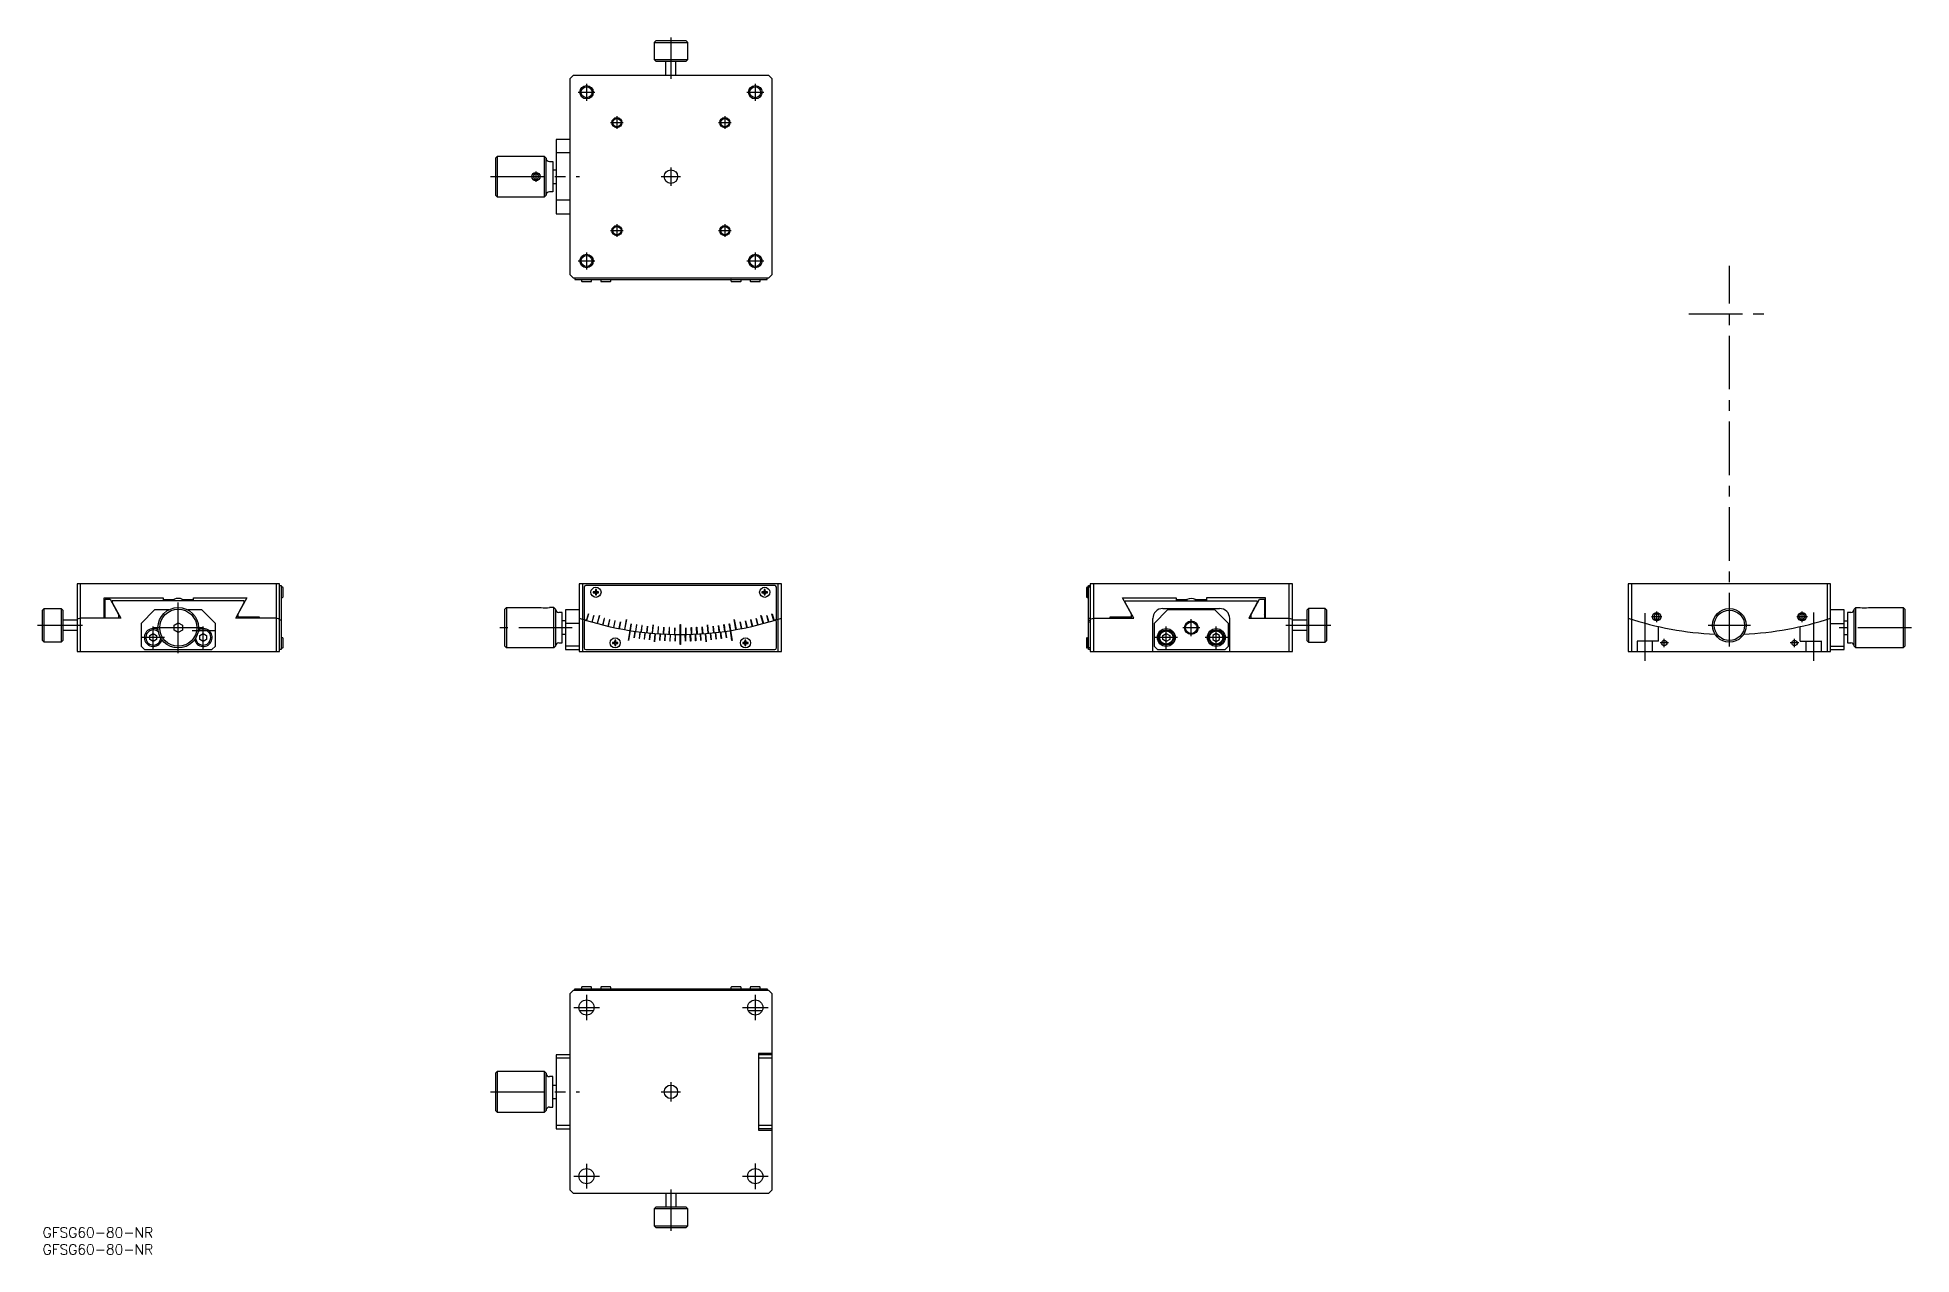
# Model space of a CAD drawing. Extents: x -2 to 554, y -8 to 353.
import ezdxf

# ---------------------------------------------------------------- set-up
doc = ezdxf.new("R2010")
doc.units = 0
doc.header["$LTSCALE"] = 0.5
doc.linetypes.add('CENTER', pattern=[50.8, 31.75, -6.35, 6.35, -6.35])
doc.linetypes.add('DASHED', pattern=[19.05, 12.7, -6.35])
for name, color, linetype in [('MSM_CENTER', 1, 'CENTER'), ('MSM_CONTINUOUS', 7, 'CONTINUOUS'), ('MSM_DASHED', 4, 'DASHED'), ('MSM_NARROW', 5, 'CONTINUOUS'), ('MSM_PART_NUMBER', 7, 'CONTINUOUS')]:
    doc.layers.add(name, color=color, linetype=linetype)
doc.styles.get("Standard").update_dxf_attribs({"font": 'txt.shx', "height": 3, "bigfont": 'bigfont.shx'})

# ---------------------------------------------------------------- blocks, each defined once
blk = doc.blocks.new('*U51')
at = {"layer": 'MSM_PART_NUMBER'}
blk.add_text('GFSG60-80-NR', height=3, dxfattribs=at).set_placement((0, -3))
blk = doc.blocks.new('*U52')
at = {"layer": 'MSM_PART_NUMBER'}
blk.add_text('GFSG60-80-NR', height=3, dxfattribs=at).set_placement((0, -8))

msp = doc.modelspace()

# ---------------------------------------------------------------- linework, layer by layer
at = {"layer": 'MSM_CENTER'}
for p, q in [((186.21, 352.61), (186.21, 340.37)), ((161.21, 338.89), (161.21, 333.89)), ((211.21, 338.89), (211.21, 333.89)), ((158.71, 336.39), (163.71, 336.39)), ((208.71, 336.39), (213.71, 336.39)), ((170.21, 329.27), (170.21, 325.52)), ((202.21, 329.27), (202.21, 325.52)), ((168.34, 327.39), (172.09, 327.39)), ((200.34, 327.39), (204.09, 327.39)), ((132.74, 311.39), (159.16, 311.39)), ((146.21, 312.89), (146.21, 309.89)), ((183.35, 311.39), (189.07, 311.39)), ((186.21, 314.12), (186.21, 308.67)), ((168.34, 295.39), (172.09, 295.39)), ((170.21, 297.27), (170.21, 293.52)), ((200.34, 295.39), (204.09, 295.39)), ((202.21, 297.27), (202.21, 293.52)), ((161.21, 288.89), (161.21, 283.89)), ((211.21, 288.89), (211.21, 283.89)), ((158.71, 286.39), (163.71, 286.39)), ((208.71, 286.39), (213.71, 286.39)), ((499.91, 172.17), (499.91, 284.97)), ((487.91, 270.72), (511.91, 270.72)), ((40.2, 170.22), (40.2, 185.22)), ((11.86, 178.42), (-1.52, 178.42)), ((32.8, 171.51), (32.8, 178.13)), ((47.6, 171.51), (47.6, 178.13)), ((333.03, 171.51), (333.03, 178.13)), ((340.43, 175.22), (340.43, 180.22)), ((347.83, 171.51), (347.83, 178.13)), ((381.82, 178.42), (368.44, 178.42)), ((474.91, 167.93), (474.91, 182.06)), ((479.93, 180.97), (476.8, 180.97)), ((478.36, 179.41), (478.36, 182.53)), ((506.16, 178.42), (493.66, 178.42)), ((523.02, 180.97), (519.9, 180.97)), ((521.46, 179.41), (521.46, 182.53)), ((524.91, 167.93), (524.91, 182.25)), ((36.11, 174.82), (29.49, 174.82)), ((47.7, 177.72), (32.7, 177.72)), ((50.91, 176.82), (44.29, 176.82)), ((156.97, 177.72), (135.52, 177.72)), ((336.34, 174.82), (329.72, 174.82)), ((342.93, 177.72), (337.93, 177.72)), ((351.14, 174.82), (344.52, 174.82)), ((481.86, 173.22), (479.36, 173.22)), ((480.61, 171.97), (480.61, 174.47)), ((520.46, 173.22), (517.96, 173.22)), ((519.21, 171.97), (519.21, 174.47)), ((553.89, 177.72), (532.44, 177.72)), ((161.21, 68.99), (161.21, 61.41)), ((211.21, 68.99), (211.21, 61.41)), ((157.42, 65.2), (165, 65.2)), ((207.42, 65.2), (215, 65.2)), ((132.74, 40.2), (159.16, 40.2)), ((183.35, 40.2), (189.07, 40.2)), ((186.21, 43.06), (186.21, 37.34)), ((161.21, 18.85), (161.21, 11.55)), ((211.21, 18.99), (211.21, 11.41)), ((157.42, 15.2), (165, 15.2)), ((186.21, 11.22), (186.21, -1.02)), ((207.42, 15.2), (215, 15.2))]:
    msp.add_line(p, q, dxfattribs=at)
at = {"layer": 'MSM_CONTINUOUS'}
for p, q in [((181.71, 351.59), (181.21, 351.09)), ((181.21, 351.09), (181.21, 346.09)), ((181.21, 351.09), (191.21, 351.09)), ((190.71, 351.59), (181.71, 351.59)), ((191.21, 351.09), (190.71, 351.59)), ((191.21, 346.09), (191.21, 351.09)), ((181.21, 346.09), (181.71, 345.59)), ((181.21, 346.09), (191.21, 346.09)), ((181.71, 345.59), (190.71, 345.59)), ((184.71, 341.39), (184.71, 345.59)), ((187.71, 341.39), (187.71, 345.59)), ((190.71, 345.59), (191.21, 346.09)), ((157.21, 341.39), (156.21, 340.39)), ((156.21, 340.39), (156.21, 282.39)), ((215.21, 341.39), (157.21, 341.39)), ((216.21, 340.39), (215.21, 341.39)), ((216.21, 282.39), (216.21, 340.39)), ((156.21, 322.39), (152.21, 322.39)), ((152.21, 322.39), (152.21, 300.39)), ((134.71, 317.39), (134.21, 316.89)), ((134.21, 316.89), (134.21, 305.89)), ((148.71, 317.39), (134.71, 317.39)), ((134.71, 317.39), (134.71, 305.39)), ((149.21, 316.89), (148.71, 317.39)), ((148.71, 305.39), (148.71, 317.39)), ((149.21, 305.89), (149.21, 316.89)), ((156.21, 318.39), (152.21, 318.39)), ((145.78, 312.14), (145.35, 311.39)), ((145.35, 311.39), (145.78, 310.64)), ((146.64, 312.14), (145.78, 312.14)), ((147.08, 311.39), (146.64, 312.14)), ((146.64, 310.64), (147.08, 311.39)), ((150.21, 315.89), (151.21, 315.89)), ((151.21, 315.89), (151.21, 306.89)), ((151.21, 313.39), (152.21, 313.39)), ((134.21, 305.89), (134.71, 305.39)), ((145.78, 310.64), (146.64, 310.64)), ((148.71, 305.39), (149.21, 305.89)), ((151.21, 306.89), (150.21, 306.89)), ((151.21, 309.39), (152.21, 309.39)), ((134.71, 305.39), (148.71, 305.39)), ((156.21, 304.39), (152.21, 304.39)), ((152.21, 300.39), (156.21, 300.39)), ((156.21, 282.39), (157.21, 281.39)), ((157.21, 281.39), (215.21, 281.39)), ((157.71, 281.39), (157.71, 280.89)), ((157.71, 280.89), (214.71, 280.89)), ((159.71, 280.88), (159.71, 280.49)), ((159.91, 280.29), (162.51, 280.29)), ((162.71, 280.49), (162.71, 280.88)), ((165.41, 280.88), (165.41, 280.49)), ((165.61, 280.29), (168.21, 280.29)), ((168.41, 280.49), (168.41, 280.88)), ((204.01, 280.88), (204.01, 280.49)), ((204.21, 280.29), (206.81, 280.29)), ((207.01, 280.49), (207.01, 280.88)), ((209.71, 280.88), (209.71, 280.49)), ((209.91, 280.29), (212.51, 280.29)), ((212.71, 280.49), (212.71, 280.88)), ((214.71, 280.89), (214.71, 281.39)), ((215.21, 281.39), (216.21, 282.39)), ((70.2, 190.72), (10.2, 190.72)), ((10.2, 190.72), (10.2, 170.72)), ((11.2, 170.72), (11.2, 190.72)), ((69.2, 190.72), (69.2, 170.72)), ((70.2, 170.72), (70.2, 190.72)), ((70.2, 190.22), (70.7, 190.22)), ((70.7, 190.22), (70.7, 171.22)), ((71.1, 189.72), (70.71, 189.72)), ((71.3, 186.92), (71.3, 189.52)), ((219, 190.72), (159, 190.72)), ((159, 190.72), (159, 170.72)), ((160, 190.72), (160, 170.72)), ((160.5, 189.72), (160.5, 180.46)), ((217, 190.22), (161, 190.22)), ((164.14, 189.02), (163.85, 189.02)), ((163.85, 189.02), (163.85, 188.7)), ((164.14, 188.7), (164.14, 189.02)), ((214.14, 189.02), (213.85, 189.02)), ((213.85, 189.02), (213.85, 188.7)), ((214.14, 188.7), (214.14, 189.02)), ((217.5, 180.46), (217.5, 189.72)), ((218, 170.72), (218, 190.72)), ((219, 170.72), (219, 190.72)), ((309.33, 189.52), (309.33, 186.92)), ((309.92, 189.72), (309.53, 189.72)), ((309.53, 189.72), (309.53, 186.72)), ((309.92, 186.72), (309.92, 189.72)), ((309.93, 171.22), (309.93, 190.22)), ((309.93, 190.22), (310.43, 190.22)), ((310.43, 189.72), (309.93, 189.72)), ((370.43, 190.72), (310.43, 190.72)), ((310.43, 190.72), (310.43, 170.72)), ((311.43, 190.72), (311.43, 170.72)), ((369.43, 170.72), (369.43, 190.72)), ((370.43, 170.72), (370.43, 190.72)), ((529.91, 190.72), (469.91, 190.72)), ((469.91, 190.72), (469.91, 170.72)), ((470.91, 190.72), (470.91, 170.72)), ((528.91, 190.72), (528.91, 170.72)), ((529.91, 170.72), (529.91, 190.72)), ((0, 182.92), (0.5, 183.42)), ((0.5, 183.42), (5.5, 183.42)), ((0.5, 173.42), (0.5, 183.42)), ((5.5, 183.42), (6, 182.92)), ((5.5, 183.42), (5.5, 173.42)), ((18.2, 180.58), (18.2, 186.56)), ((18.2, 186.56), (35.7, 186.56)), ((18.5, 180.58), (18.5, 186.17)), ((18.5, 186.17), (20, 186.17)), ((20, 186.17), (22.5, 181.6)), ((59.75, 185.71), (20.65, 185.71)), ((20.65, 185.71), (20.65, 184.98)), ((20.65, 185.16), (23.15, 180.58)), ((35.7, 186.56), (35.7, 185.71)), ((35.7, 186.13), (38.9, 186.13)), ((38.9, 186.13), (38.9, 185.71)), ((41.5, 185.71), (41.5, 186.13)), ((41.5, 186.13), (44.7, 186.13)), ((44.7, 185.71), (44.7, 186.56)), ((44.7, 186.56), (60.55, 186.56)), ((57.25, 180.58), (59.75, 185.16)), ((60.55, 186.56), (57.9, 181.7)), ((59.75, 185.16), (59.75, 185.71)), ((70.71, 186.72), (71.1, 186.72)), ((137, 183.22), (137.5, 183.72)), ((137.5, 183.72), (147.76, 183.72)), ((137.5, 183.72), (137.5, 171.72)), ((151.5, 183.72), (150.25, 183.72)), ((151.5, 171.72), (151.5, 183.72)), ((151.5, 183.72), (152, 183.22)), ((163.52, 188.36), (163.19, 188.36)), ((163.19, 188.36), (163.19, 188.08)), ((163.19, 188.08), (163.52, 188.08)), ((163.85, 187.74), (163.85, 187.42)), ((163.85, 187.42), (164.14, 187.42)), ((164.14, 187.42), (164.14, 187.74)), ((164.8, 188.36), (164.47, 188.36)), ((164.47, 188.08), (164.8, 188.08)), ((164.8, 188.08), (164.8, 188.36)), ((213.52, 188.36), (213.19, 188.36)), ((213.19, 188.36), (213.19, 188.08)), ((213.19, 188.08), (213.52, 188.08)), ((213.85, 187.74), (213.85, 187.42)), ((213.85, 187.42), (214.14, 187.42)), ((214.14, 187.42), (214.14, 187.74)), ((214.8, 188.36), (214.47, 188.36)), ((214.47, 188.08), (214.8, 188.08)), ((214.8, 188.08), (214.8, 188.36)), ((309.53, 186.72), (309.92, 186.72)), ((322.73, 181.7), (320.08, 186.56)), ((320.08, 186.56), (335.93, 186.56)), ((320.88, 185.09), (320.88, 185.71)), ((320.88, 185.71), (359.98, 185.71)), ((323.38, 180.58), (320.88, 185.16)), ((332.03, 183.42), (348.83, 183.42)), ((335.93, 186.56), (335.93, 185.71)), ((335.93, 186.13), (339.13, 186.13)), ((339.13, 186.13), (339.13, 185.71)), ((341.73, 185.71), (341.73, 186.13)), ((341.73, 186.13), (344.93, 186.13)), ((362.43, 186.56), (344.93, 186.56)), ((344.93, 186.56), (344.93, 185.71)), ((359.98, 185.16), (357.48, 180.58)), ((358.13, 181.6), (360.63, 186.17)), ((359.98, 185.71), (359.98, 184.98)), ((360.63, 186.17), (362.13, 186.17)), ((362.13, 186.17), (362.13, 180.58)), ((362.43, 180.58), (362.43, 186.56)), ((375.13, 183.42), (374.63, 182.92)), ((380.13, 183.42), (375.13, 183.42)), ((375.13, 183.42), (375.13, 173.42)), ((380.63, 182.92), (380.13, 183.42)), ((380.13, 173.42), (380.13, 183.42)), ((536.91, 183.22), (537.41, 183.72)), ((537.41, 183.72), (538.66, 183.72)), ((537.41, 171.72), (537.41, 183.72)), ((541.14, 183.72), (551.41, 183.72)), ((551.41, 183.72), (551.91, 183.22)), ((551.41, 183.72), (551.41, 171.72)), ((0, 173.92), (0, 182.92)), ((6, 182.92), (6, 173.92)), ((10.2, 179.92), (6, 179.92)), ((11.2, 180.58), (10.2, 180.25)), ((23.15, 180.58), (11.2, 180.58)), ((22.5, 181.6), (22.5, 180.58)), ((33.2, 183.02), (29.2, 179.02)), ((29.2, 179.02), (29.2, 172.22)), ((37.39, 183.02), (33.2, 183.02)), ((38.95, 178.44), (40.2, 179.16)), ((38.95, 177), (38.95, 178.44)), ((40.2, 179.16), (41.45, 178.44)), ((41.45, 178.44), (41.45, 177)), ((47.2, 183.02), (43.01, 183.02)), ((51.2, 179.02), (47.2, 183.02)), ((51.2, 172.22), (51.2, 179.02)), ((69.2, 180.58), (57.25, 180.58)), ((57.9, 181.7), (57.9, 180.58)), ((57.9, 180.9), (64.2, 180.9)), ((64.2, 180.9), (64.2, 180.58)), ((70.2, 180.25), (69.2, 180.58)), ((70.7, 179.92), (70.2, 179.92)), ((137, 172.22), (137, 183.22)), ((152, 183.22), (152, 172.22)), ((154, 182.22), (153, 182.22)), ((154, 173.22), (154, 182.22)), ((155, 179.72), (154, 179.72)), ((159, 183.02), (155, 183.02)), ((155, 183.02), (155, 171.22)), ((159, 179.02), (155, 179.02)), ((160.5, 179.42), (160.5, 171.72)), ((217.5, 171.72), (217.5, 179.42)), ((310.43, 180.46), (309.93, 180.46)), ((309.93, 179.99), (310.43, 179.99)), ((309.93, 179.92), (310.43, 179.92)), ((309.93, 179.42), (310.43, 179.42)), ((310.43, 180.25), (311.43, 180.58)), ((311.43, 180.58), (323.38, 180.58)), ((316.43, 180.58), (316.43, 180.9)), ((316.43, 180.9), (322.73, 180.9)), ((322.73, 180.58), (322.73, 181.7)), ((329.03, 170.72), (329.03, 180.42)), ((333.43, 183.02), (329.43, 179.02)), ((329.43, 179.02), (329.43, 172.22)), ((347.43, 183.02), (333.43, 183.02)), ((351.43, 179.02), (347.43, 183.02)), ((351.43, 172.22), (351.43, 179.02)), ((351.83, 170.72), (351.83, 180.42)), ((357.48, 180.58), (369.43, 180.58)), ((358.13, 180.58), (358.13, 181.6)), ((362.13, 181.67), (362.43, 182.19)), ((369.43, 180.58), (370.43, 180.25)), ((374.63, 179.92), (370.43, 179.92)), ((374.63, 182.92), (374.63, 173.92)), ((380.63, 173.92), (380.63, 182.92)), ((477.93, 181.72), (477.5, 180.97)), ((477.5, 180.97), (477.93, 180.22)), ((478.8, 181.72), (477.93, 181.72)), ((477.93, 180.22), (478.8, 180.22)), ((479.23, 180.97), (478.8, 181.72)), ((478.8, 180.22), (479.23, 180.97)), ((521.02, 181.72), (520.59, 180.97)), ((520.59, 180.97), (521.02, 180.22)), ((521.89, 181.72), (521.02, 181.72)), ((521.02, 180.22), (521.89, 180.22)), ((522.32, 180.97), (521.89, 181.72)), ((521.89, 180.22), (522.32, 180.97)), ((533.91, 183.02), (529.91, 183.02)), ((529.91, 179.02), (533.91, 179.02)), ((533.91, 171.22), (533.91, 183.02)), ((533.91, 179.72), (534.91, 179.72)), ((535.91, 182.22), (534.91, 182.22)), ((534.91, 182.22), (534.91, 173.22)), ((536.91, 172.22), (536.91, 183.22)), ((551.91, 183.22), (551.91, 172.22)), ((0.5, 173.42), (0, 173.92)), ((5.5, 173.42), (0.5, 173.42)), ((6, 173.92), (5.5, 173.42)), ((10.2, 176.92), (6, 176.92)), ((29.2, 172.22), (30.2, 171.22)), ((31.8, 175.4), (32.8, 175.97)), ((31.8, 174.24), (31.8, 175.4)), ((32.8, 173.67), (31.8, 174.24)), ((32.8, 175.97), (33.8, 175.4)), ((33.8, 174.24), (32.8, 173.67)), ((33.8, 175.4), (33.8, 174.24)), ((40.2, 176.28), (38.95, 177)), ((41.45, 177), (40.2, 176.28)), ((46.6, 175.4), (47.6, 175.97)), ((46.6, 174.24), (46.6, 175.4)), ((47.6, 173.67), (46.6, 174.24)), ((47.6, 175.97), (48.6, 175.4)), ((48.6, 174.24), (47.6, 173.67)), ((48.6, 175.4), (48.6, 174.24)), ((50.2, 171.22), (51.2, 172.22)), ((71.1, 174.72), (70.71, 174.72)), ((71.3, 171.92), (71.3, 174.52)), ((137.5, 171.72), (137, 172.22)), ((152, 172.22), (151.5, 171.72)), ((153, 173.22), (154, 173.22)), ((155, 175.72), (154, 175.72)), ((159, 172.22), (155, 172.22)), ((169.22, 173.36), (168.89, 173.36)), ((168.89, 173.36), (168.89, 173.08)), ((168.89, 173.08), (169.22, 173.08)), ((169.84, 174.02), (169.55, 174.02)), ((169.55, 174.02), (169.55, 173.7)), ((169.55, 172.74), (169.55, 172.42)), ((169.55, 172.42), (169.84, 172.42)), ((169.84, 173.7), (169.84, 174.02)), ((169.84, 172.42), (169.84, 172.74)), ((170.5, 173.36), (170.17, 173.36)), ((170.17, 173.08), (170.5, 173.08)), ((170.5, 173.08), (170.5, 173.36)), ((173.69, 173.92), (173.64, 173.93)), ((175.35, 174.68), (175.3, 174.69)), ((176.86, 174.48), (176.81, 174.49)), ((178.38, 174.3), (178.33, 174.31)), ((179.89, 174.15), (179.84, 174.15)), ((181.37, 173.52), (181.32, 173.52)), ((182.93, 173.91), (182.88, 173.91)), ((184.45, 173.83), (184.4, 173.83)), ((185.97, 173.77), (185.92, 173.77)), ((187.5, 173.73), (187.45, 173.73)), ((189.02, 172.72), (188.97, 172.72)), ((190.54, 173.73), (190.49, 173.73)), ((192.07, 173.77), (192.02, 173.77)), ((193.59, 173.83), (193.54, 173.83)), ((195.11, 173.91), (195.06, 173.91)), ((196.67, 173.52), (196.62, 173.52)), ((198.15, 174.15), (198.1, 174.15)), ((199.66, 174.31), (199.61, 174.3)), ((201.18, 174.49), (201.13, 174.48)), ((202.69, 174.69), (202.64, 174.68)), ((204.35, 173.93), (204.3, 173.92)), ((207.82, 173.36), (207.49, 173.36)), ((207.49, 173.36), (207.49, 173.08)), ((207.49, 173.08), (207.82, 173.08)), ((208.44, 174.02), (208.15, 174.02)), ((208.15, 174.02), (208.15, 173.7)), ((208.15, 172.74), (208.15, 172.42)), ((208.15, 172.42), (208.44, 172.42)), ((208.44, 173.7), (208.44, 174.02)), ((208.44, 172.42), (208.44, 172.74)), ((209.1, 173.36), (208.77, 173.36)), ((208.77, 173.08), (209.1, 173.08)), ((209.1, 173.08), (209.1, 173.36)), ((309.33, 174.52), (309.33, 171.92)), ((309.53, 171.72), (309.53, 174.72)), ((309.53, 174.72), (309.92, 174.72)), ((309.92, 174.72), (309.92, 171.72)), ((329.43, 172.22), (330.43, 171.22)), ((332.03, 175.4), (333.03, 175.97)), ((332.03, 174.24), (332.03, 175.4)), ((333.03, 173.67), (332.03, 174.24)), ((333.03, 175.97), (334.03, 175.4)), ((334.03, 174.24), (333.03, 173.67)), ((334.03, 175.4), (334.03, 174.24)), ((347.83, 175.97), (346.83, 175.4)), ((346.83, 175.4), (346.83, 174.24)), ((346.83, 174.24), (347.83, 173.67)), ((348.83, 175.4), (347.83, 175.97)), ((347.83, 173.67), (348.83, 174.24)), ((348.83, 174.24), (348.83, 175.4)), ((350.43, 171.22), (351.43, 172.22)), ((374.63, 176.92), (370.43, 176.92)), ((374.63, 173.92), (375.13, 173.42)), ((375.13, 173.42), (380.13, 173.42)), ((380.13, 173.42), (380.63, 173.92)), ((529.91, 172.22), (533.91, 172.22)), ((533.91, 175.72), (534.91, 175.72)), ((534.91, 173.22), (535.91, 173.22)), ((537.41, 171.72), (536.91, 172.22)), ((551.91, 172.22), (551.41, 171.72)), ((10.2, 170.72), (70.2, 170.72)), ((30.2, 171.22), (50.2, 171.22)), ((70.7, 171.22), (70.2, 171.22)), ((70.71, 171.72), (71.1, 171.72)), ((151.5, 171.72), (137.5, 171.72)), ((155, 171.22), (159, 171.22)), ((159, 170.72), (219, 170.72)), ((161, 171.22), (217, 171.22)), ((309.92, 171.72), (309.53, 171.72)), ((310.43, 171.72), (309.93, 171.72)), ((310.43, 171.22), (309.93, 171.22)), ((310.43, 170.72), (370.43, 170.72)), ((330.43, 171.22), (350.43, 171.22)), ((469.91, 170.72), (529.91, 170.72)), ((529.91, 171.22), (533.91, 171.22)), ((551.41, 171.72), (537.41, 171.72)), ((157.21, 70.2), (156.21, 69.2)), ((156.21, 69.2), (156.21, 11.2)), ((215.21, 70.2), (157.21, 70.2)), ((157.71, 70.2), (157.71, 70.7)), ((157.71, 70.7), (214.71, 70.7)), ((159.71, 71.1), (159.71, 70.71)), ((162.51, 71.3), (159.91, 71.3)), ((162.71, 70.71), (162.71, 71.1)), ((165.41, 71.1), (165.41, 70.71)), ((168.21, 71.3), (165.61, 71.3)), ((168.41, 70.71), (168.41, 71.1)), ((204.01, 71.1), (204.01, 70.71)), ((206.81, 71.3), (204.21, 71.3)), ((207.01, 70.71), (207.01, 71.1)), ((209.71, 71.1), (209.71, 70.71)), ((212.51, 71.3), (209.91, 71.3)), ((212.71, 70.71), (212.71, 71.1)), ((214.71, 70.7), (214.71, 70.2)), ((216.21, 69.2), (215.21, 70.2)), ((216.21, 11.2), (216.21, 69.2)), ((163.23, 64.2), (159.2, 64.2)), ((213.23, 64.2), (209.2, 64.2)), ((156.21, 51.2), (152.21, 51.2)), ((152.21, 51.2), (152.21, 29.2)), ((156.21, 50.2), (152.21, 50.2)), ((216.21, 51.6), (212.21, 51.6)), ((212.21, 51.6), (212.21, 28.8)), ((216.21, 51.2), (212.21, 51.2)), ((216.21, 50.2), (212.21, 50.2)), ((134.71, 46.2), (134.21, 45.7)), ((134.21, 45.7), (134.21, 34.7)), ((148.71, 46.2), (134.71, 46.2)), ((134.71, 46.2), (134.71, 34.2)), ((149.21, 45.7), (148.71, 46.2)), ((148.71, 34.2), (148.71, 46.2)), ((149.21, 34.7), (149.21, 45.7)), ((151.21, 44.7), (150.21, 44.7)), ((151.21, 35.7), (151.21, 44.7)), ((151.21, 42.2), (152.21, 42.2)), ((134.21, 34.7), (134.71, 34.2)), ((134.71, 34.2), (148.71, 34.2)), ((148.71, 34.2), (149.21, 34.7)), ((150.21, 35.7), (151.21, 35.7)), ((151.21, 38.2), (152.21, 38.2)), ((156.21, 30.2), (152.21, 30.2)), ((152.21, 29.2), (156.21, 29.2)), ((216.21, 30.2), (212.21, 30.2)), ((216.21, 29.2), (212.21, 29.2)), ((212.21, 28.8), (216.21, 28.8)), ((156.21, 11.2), (157.21, 10.2)), ((215.21, 10.2), (216.21, 11.2)), ((157.21, 10.2), (215.21, 10.2)), ((181.71, 6), (181.21, 5.5)), ((190.71, 6), (181.71, 6)), ((184.71, 10.2), (184.71, 6)), ((187.71, 10.2), (187.71, 6)), ((191.21, 5.5), (190.71, 6)), ((181.21, 5.5), (181.21, 0.5)), ((191.21, 5.5), (181.21, 5.5)), ((181.21, 0.5), (181.71, 0)), ((181.21, 0.5), (191.21, 0.5)), ((181.71, 0), (190.71, 0)), ((190.71, 0), (191.21, 0.5)), ((191.21, 0.5), (191.21, 5.5))]:
    msp.add_line(p, q, dxfattribs=at)
for centre, radius in [((161.21, 336.39), 1.62), ((211.21, 336.39), 1.62), ((170.21, 327.39), 1.23), ((202.21, 327.39), 1.23), ((146.21, 311.39), 1.25), ((146.21, 311.39), 1.2), ((186.21, 311.39), 2), ((170.21, 295.39), 1.23), ((202.21, 295.39), 1.23), ((161.21, 286.39), 1.62), ((211.21, 286.39), 1.62), ((164, 188.22), 1.5), ((214, 188.22), 1.5), ((40.2, 177.72), 6), ((164, 188.22), 0.162), ((214, 188.22), 0.162), ((499.91, 178.42), 5), ((40.2, 177.72), 5.5), ((340.43, 177.72), 2), ((340.43, 177.72), 1.7), ((478.36, 180.97), 1.25), ((478.36, 180.97), 1.2), ((499.91, 178.42), 4.5), ((521.46, 180.97), 1.25), ((521.46, 180.97), 1.2), ((169.7, 173.22), 1.5), ((169.7, 173.22), 0.162), ((208.3, 173.22), 1.5), ((208.3, 173.22), 0.162), ((333.03, 174.82), 2.65), ((333.03, 174.82), 2.25), ((333.03, 174.82), 1.95), ((347.83, 174.82), 2.65), ((347.83, 174.82), 2.25), ((347.83, 174.82), 1.95), ((480.61, 173.22), 0.8), ((519.21, 173.22), 0.8), ((161.21, 65.2), 2.25), ((211.21, 65.2), 2.25), ((186.21, 40.2), 2), ((161.21, 15.2), 2.25), ((211.21, 15.2), 2.25)]:
    msp.add_circle(centre, radius, dxfattribs=at)
for centre, radius, start, end in [((150.21, 316.89), 1, 180.0001, 270.0001), ((150.21, 305.89), 1, 89.9999, 180), ((159.72, 280.88), 0.01, 90.4742, 180.0055), ((159.91, 280.49), 0.2, 179.9997, 270.0004), ((162.51, 280.49), 0.2, 269.9997, 0.0001), ((162.7, 280.88), 0.01, 359.9968, 89.5249), ((165.42, 280.88), 0.01, 90.4742, 180.0055), ((165.61, 280.49), 0.2, 179.9997, 270.0004), ((168.21, 280.49), 0.2, 269.9997, 0.0001), ((168.4, 280.88), 0.01, 359.9968, 89.5249), ((204.02, 280.88), 0.01, 90.4742, 180.0055), ((204.21, 280.49), 0.2, 179.9997, 270.0004), ((206.81, 280.49), 0.2, 269.9997, 0.0001), ((207, 280.88), 0.01, 359.9968, 89.5249), ((209.72, 280.88), 0.01, 90.4742, 180.0055), ((209.91, 280.49), 0.2, 179.9997, 270.0004), ((212.51, 280.49), 0.2, 269.9997, 0.0001), ((212.7, 280.88), 0.01, 359.9968, 89.5249), ((70.71, 189.71), 0.01, 89.9968, 179.5249), ((71.1, 189.52), 0.2, 359.9997, 90.0001), ((161, 189.72), 0.5, 90, 180), ((217, 189.72), 0.5, 360, 90), ((309.53, 189.52), 0.2, 90, 180), ((40.2, 183.09), 3.31, 66.8591, 113.1409), ((70.71, 186.73), 0.01, 180.4742, 270.0055), ((71.1, 186.92), 0.2, 269.9997, 0.0004), ((149, 189.57), 5.98, 258.0212, 281.9788), ((163.52, 188.7), 0.333, 270.0003, 359.9997), ((163.52, 187.74), 0.333, 0, 89.9998), ((164.47, 188.7), 0.333, 180, 270), ((164.47, 187.74), 0.333, 89.9999, 180.0001), ((213.52, 188.7), 0.333, 270.0003, 359.9997), ((213.52, 187.74), 0.333, 0, 89.9998), ((214.47, 188.7), 0.333, 180, 270), ((214.47, 187.74), 0.333, 89.9999, 180.0001), ((309.53, 186.92), 0.2, 180.0001, 270), ((332.03, 180.42), 3, 90, 180), ((340.43, 183.08), 3.31, 66.9167, 113.078), ((348.83, 180.42), 3, 0, 90), ((539.9, 189.51), 5.92, 257.8995, 282.1005), ((153, 183.22), 1, 180.0001, 270.0001), ((189, 270.72), 95, 251.5915, 288.4085), ((161, 180.46), 0.5, 180, 252.7647), ((161, 179.42), 0.5, 72.9507, 180), ((217, 179.42), 0.5, 0, 107.0493), ((217, 180.46), 0.5, 287.2353, 0), ((499.91, 270.72), 95, 251.5915, 267.4248), ((499.91, 270.72), 95, 272.5752, 288.4085), ((535.91, 183.22), 1, 269.9999, 359.9999), ((32.8, 174.82), 2.65, 57.1367, 345.6629), ((32.8, 174.82), 2.25, 47.0822, 355.7174), ((47.6, 174.82), 2.65, 194.3371, 122.8633), ((47.6, 174.82), 2.25, 184.2826, 132.9178), ((70.71, 174.71), 0.01, 89.9968, 179.5249), ((71.1, 174.52), 0.2, 359.9997, 90.0001), ((153, 172.22), 1, 89.9999, 180), ((169.22, 173.7), 0.333, 270.0003, 359.9997), ((169.22, 172.74), 0.333, 0, 89.9998), ((170.17, 173.7), 0.333, 180, 270), ((170.17, 172.74), 0.333, 89.9999, 180.0001), ((207.82, 173.7), 0.333, 270.0003, 359.9997), ((207.82, 172.74), 0.333, 0, 89.9998), ((208.77, 173.7), 0.333, 180, 270), ((208.77, 172.74), 0.333, 89.9999, 180.0001), ((309.53, 174.52), 0.2, 89.9999, 180.0003), ((535.91, 172.22), 1, 0, 90.0001), ((70.71, 171.73), 0.01, 180.4742, 270.0055), ((71.1, 171.92), 0.2, 269.9997, 0.0004), ((161, 171.72), 0.5, 180, 270), ((217, 171.72), 0.5, 270.0001, 0), ((309.53, 171.92), 0.2, 179.9996, 270.0003), ((159.91, 71.1), 0.2, 89.9997, 180.0001), ((159.72, 70.71), 0.01, 179.9968, 269.5249), ((162.51, 71.1), 0.2, 359.9997, 90.0004), ((162.7, 70.71), 0.01, 270.4742, 0.0055), ((165.61, 71.1), 0.2, 89.9997, 180.0001), ((165.42, 70.71), 0.01, 179.9968, 269.5249), ((168.21, 71.1), 0.2, 359.9997, 90.0004), ((168.4, 70.71), 0.01, 270.4742, 0.0055), ((204.21, 71.1), 0.2, 89.9997, 180.0001), ((204.02, 70.71), 0.01, 179.9968, 269.5249), ((206.81, 71.1), 0.2, 359.9997, 90.0004), ((207, 70.71), 0.01, 270.4742, 0.0055), ((209.91, 71.1), 0.2, 89.9997, 180.0001), ((209.72, 70.71), 0.01, 179.9968, 269.5249), ((212.51, 71.1), 0.2, 359.9997, 90.0004), ((212.7, 70.71), 0.01, 270.4742, 0.0055), ((150.21, 45.7), 1, 180.0001, 270.0001), ((150.21, 34.7), 1, 89.9999, 180)]:
    msp.add_arc(centre, radius, start, end, dxfattribs=at)
at = {"layer": 'MSM_DASHED'}
for p, q in [((478.91, 173.72), (478.91, 178.07)), ((520.91, 173.72), (520.91, 178.07)), ((478.91, 173.72), (470.91, 173.72)), ((472.66, 170.72), (472.66, 173.72)), ((477.16, 170.72), (477.16, 173.72)), ((520.91, 173.72), (528.91, 173.72)), ((522.66, 170.72), (522.66, 173.72)), ((527.16, 170.72), (527.16, 173.72))]:
    msp.add_line(p, q, dxfattribs=at)
at = {"layer": 'MSM_NARROW'}
for centre, radius in [((161.21, 336.39), 2), ((211.21, 336.39), 2), ((170.21, 327.39), 1.5), ((202.21, 327.39), 1.5), ((170.21, 295.39), 1.5), ((202.21, 295.39), 1.5), ((161.21, 286.39), 2), ((211.21, 286.39), 2)]:
    msp.add_circle(centre, radius, dxfattribs=at)
at = {"layer": 'MSM_PART_NUMBER'}
for p, q in [((161.78, 181.79), (161.2, 179.88)), ((161.24, 179.86), (161.83, 181.78)), ((161.83, 181.78), (161.78, 181.79)), ((163.34, 181.33), (162.79, 179.41)), ((162.83, 179.39), (163.39, 181.32)), ((163.39, 181.32), (163.34, 181.33)), ((165.03, 181.38), (164.38, 178.96)), ((164.43, 178.95), (165.08, 181.37)), ((165.08, 181.37), (165.03, 181.38)), ((166.47, 180.49), (165.99, 178.55)), ((166.04, 178.54), (166.52, 180.48)), ((166.52, 180.48), (166.47, 180.49)), ((168.05, 180.11), (167.6, 178.16)), ((167.65, 178.15), (168.1, 180.1)), ((168.1, 180.1), (168.05, 180.11)), ((169.64, 179.76), (169.22, 177.8)), ((169.27, 177.79), (169.68, 179.75)), ((169.68, 179.75), (169.64, 179.76)), ((171.23, 179.43), (170.84, 177.47)), ((170.89, 177.46), (171.27, 179.42)), ((171.27, 179.42), (171.23, 179.43)), ((173, 180.12), (172.47, 177.17)), ((172.52, 177.16), (173.04, 180.11)), ((173.04, 180.11), (173, 180.12)), ((174.42, 178.87), (174.11, 176.89)), ((174.16, 176.89), (174.47, 178.86)), ((174.47, 178.86), (174.42, 178.87)), ((176.03, 178.63), (175.75, 176.65)), ((175.8, 176.64), (176.08, 178.62)), ((176.08, 178.62), (176.03, 178.63)), ((177.64, 178.42), (177.39, 176.43)), ((177.44, 176.43), (177.69, 178.41)), ((177.69, 178.41), (177.64, 178.42)), ((179.25, 178.23), (179.04, 176.24)), ((179.09, 176.24), (179.3, 178.23)), ((179.3, 178.23), (179.25, 178.23)), ((180.91, 178.57), (180.69, 176.08)), ((180.74, 176.08), (180.96, 178.57)), ((180.96, 178.57), (180.91, 178.57)), ((182.48, 177.95), (182.34, 175.95)), ((182.39, 175.95), (182.53, 177.94)), ((182.53, 177.94), (182.48, 177.95)), ((184.1, 177.85), (184, 175.85)), ((184.05, 175.85), (184.15, 177.85)), ((184.15, 177.85), (184.1, 177.85)), ((185.72, 177.78), (185.65, 175.78)), ((185.7, 175.78), (185.77, 177.78)), ((185.77, 177.78), (185.72, 177.78)), ((187.35, 177.73), (187.31, 175.74)), ((187.4, 177.73), (187.35, 177.73)), ((187.36, 175.73), (187.4, 177.73)), ((188.97, 175.72), (188.97, 178.72)), ((188.97, 178.72), (189.02, 178.72)), ((189.02, 178.72), (189.02, 175.72)), ((190.63, 175.73), (190.59, 177.73)), ((190.59, 177.73), (190.64, 177.73)), ((190.64, 177.73), (190.68, 175.74)), ((192.29, 175.78), (192.22, 177.78)), ((192.22, 177.78), (192.27, 177.78)), ((192.27, 177.78), (192.34, 175.78)), ((193.94, 175.85), (193.84, 177.85)), ((193.84, 177.85), (193.89, 177.85)), ((193.89, 177.85), (193.99, 175.85)), ((195.46, 177.94), (195.51, 177.95)), ((195.6, 175.95), (195.46, 177.94)), ((195.51, 177.95), (195.65, 175.95)), ((197.25, 176.08), (197.03, 178.57)), ((197.03, 178.57), (197.08, 178.57)), ((197.08, 178.57), (197.3, 176.08)), ((198.9, 176.24), (198.69, 178.23)), ((198.69, 178.23), (198.74, 178.23)), ((198.74, 178.23), (198.95, 176.24)), ((200.3, 178.41), (200.35, 178.42)), ((200.55, 176.43), (200.3, 178.41)), ((200.35, 178.42), (200.6, 176.43)), ((201.91, 178.62), (201.96, 178.63)), ((202.19, 176.64), (201.91, 178.62)), ((201.96, 178.63), (202.24, 176.65)), ((203.52, 178.86), (203.57, 178.87)), ((203.83, 176.89), (203.52, 178.86)), ((203.57, 178.87), (203.88, 176.89)), ((204.95, 180.11), (205, 180.12)), ((205.47, 177.16), (204.95, 180.11)), ((205, 180.12), (205.52, 177.17)), ((206.72, 179.42), (206.77, 179.43)), ((207.1, 177.46), (206.72, 179.42)), ((206.77, 179.43), (207.15, 177.47)), ((208.31, 179.75), (208.36, 179.76)), ((208.72, 177.79), (208.31, 179.75)), ((208.36, 179.76), (208.77, 177.8)), ((209.89, 180.1), (209.94, 180.11)), ((210.34, 178.15), (209.89, 180.1)), ((209.94, 180.11), (210.39, 178.16)), ((211.47, 180.48), (211.52, 180.49)), ((211.95, 178.54), (211.47, 180.48)), ((211.52, 180.49), (212, 178.55)), ((212.91, 181.37), (212.96, 181.38)), ((213.56, 178.95), (212.91, 181.37)), ((212.96, 181.38), (213.61, 178.96)), ((214.61, 181.32), (214.65, 181.33)), ((215.16, 179.39), (214.61, 181.32)), ((214.65, 181.33), (215.2, 179.41)), ((216.16, 181.78), (216.21, 181.79)), ((216.75, 179.86), (216.16, 181.78)), ((216.21, 181.79), (216.79, 179.88)), ((174.11, 176.89), (173.64, 173.93)), ((173.69, 173.92), (174.16, 176.89)), ((175.59, 176.67), (175.3, 174.69)), ((175.35, 174.68), (175.63, 176.66)), ((177.06, 176.47), (176.81, 174.49)), ((176.86, 174.48), (177.11, 176.47)), ((178.55, 176.3), (178.33, 174.31)), ((178.38, 174.3), (178.6, 176.29)), ((180.03, 176.14), (179.84, 174.15)), ((179.89, 174.15), (180.08, 176.14)), ((181.52, 176.01), (181.32, 173.52)), ((181.37, 173.52), (181.57, 176.01)), ((183.01, 175.91), (182.88, 173.91)), ((182.93, 173.91), (183.06, 175.91)), ((184.5, 175.83), (184.4, 173.83)), ((184.45, 173.83), (184.55, 175.82)), ((185.99, 175.77), (185.92, 173.77)), ((185.97, 173.77), (186.04, 175.77)), ((187.48, 175.73), (187.45, 173.73)), ((187.5, 173.73), (187.53, 175.73)), ((188.97, 172.72), (188.97, 175.72)), ((189.02, 175.72), (189.02, 172.72)), ((190.49, 173.73), (190.46, 175.73)), ((190.51, 175.73), (190.54, 173.73)), ((192.02, 173.77), (191.95, 175.77)), ((192, 175.77), (192.07, 173.77)), ((193.54, 173.83), (193.45, 175.82)), ((193.5, 175.83), (193.59, 173.83)), ((195.06, 173.91), (194.94, 175.91)), ((194.99, 175.91), (195.11, 173.91)), ((196.62, 173.52), (196.42, 176.01)), ((196.47, 176.01), (196.67, 173.52)), ((198.1, 174.15), (197.91, 176.14)), ((197.96, 176.14), (198.15, 174.15)), ((199.61, 174.3), (199.4, 176.29)), ((199.45, 176.3), (199.66, 174.31)), ((201.13, 174.48), (200.88, 176.47)), ((200.93, 176.47), (201.18, 174.49)), ((202.64, 174.68), (202.36, 176.66)), ((202.41, 176.67), (202.69, 174.69)), ((204.3, 173.92), (203.83, 176.89)), ((203.88, 176.89), (204.35, 173.93))]:
    msp.add_line(p, q, dxfattribs=at)

# ---------------------------------------------------------------- block references
at = {"layer": 'MSM_CONTINUOUS'}
for name in ['*U51', '*U52']:
    msp.add_blockref(name, (0, 0), dxfattribs=at)

doc.saveas('drawing.dxf')
